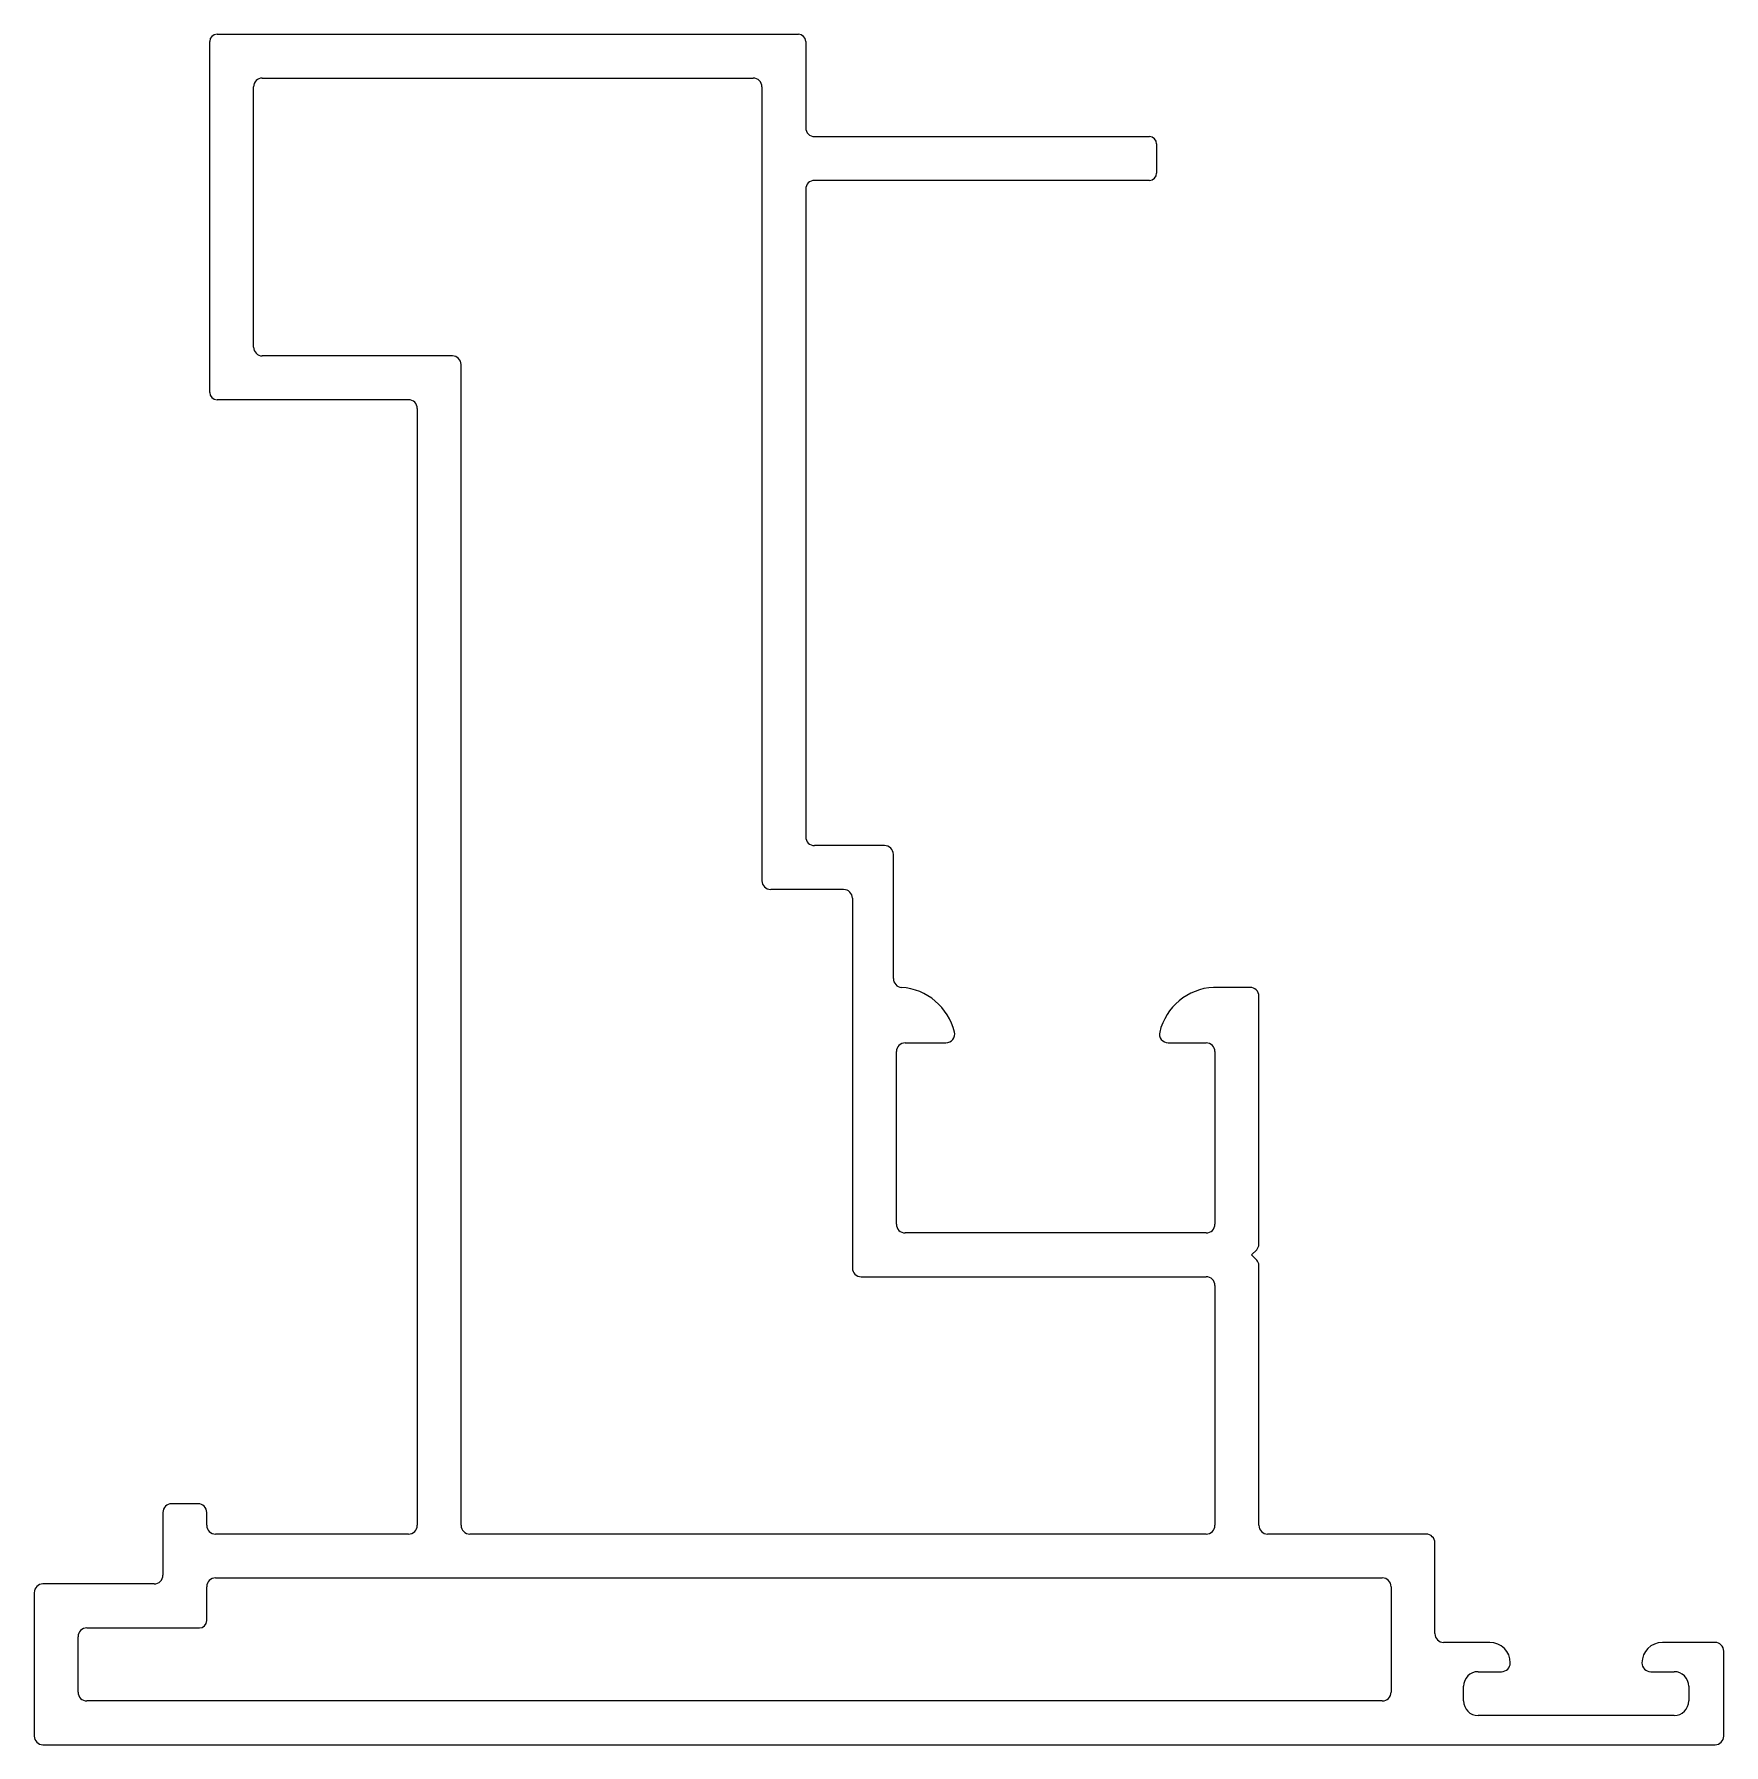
# Model space of a CAD drawing. Extents: x 836.3 to 894.1, y 453.7 to 512.2.
import ezdxf

# ---------------------------------------------------------------- set-up
doc = ezdxf.new("R2010")
doc.units = 0
doc.layers.get('0').update_dxf_attribs({"linetype": 'CONTINUOUS'})

msp = doc.modelspace()

# ---------------------------------------------------------------- linework, layer by layer
at = {"color": 0}
for p, q in [((842.34, 499.949), (842.34, 511.949)), ((842.59, 512.199), (862.474, 512.199)), ((862.724, 511.949), (862.724, 508.999)), ((843.84, 501.499), (843.84, 510.399)), ((844.14, 510.699), (860.924, 510.699)), ((861.224, 510.399), (861.224, 483.249)), ((863.024, 508.699), (874.474, 508.699)), ((874.724, 508.449), (874.724, 507.449)), ((874.474, 507.199), (863.024, 507.199)), ((862.724, 506.899), (862.724, 484.749)), ((850.638, 501.199), (844.14, 501.199)), ((850.938, 461.204), (850.938, 500.899)), ((849.138, 499.699), (842.59, 499.699)), ((849.438, 499.399), (849.438, 461.204)), ((865.419, 484.449), (863.024, 484.449)), ((865.719, 479.901), (865.719, 484.149)), ((864.019, 482.949), (861.524, 482.949)), ((864.319, 482.649), (864.319, 470.004)), ((877.919, 479.601), (876.667, 479.601)), ((878.219, 470.807), (878.219, 479.301)), ((865.822, 471.504), (865.822, 477.404)), ((866.122, 477.704), (867.519, 477.704)), ((875.119, 477.704), (876.419, 477.704)), ((876.719, 477.404), (876.719, 471.504)), ((876.419, 471.204), (866.122, 471.204)), ((877.969, 470.454), (878.146, 470.63)), ((878.146, 470.277), (877.969, 470.454)), ((878.219, 461.204), (878.219, 470.1)), ((864.619, 469.704), (876.419, 469.704)), ((876.719, 469.404), (876.719, 461.204)), ((840.739, 461.644), (840.739, 459.499)), ((841.939, 461.944), (841.039, 461.944)), ((842.239, 461.204), (842.239, 461.644)), ((849.138, 460.904), (842.539, 460.904)), ((876.419, 460.904), (851.238, 460.904)), ((883.939, 460.904), (878.519, 460.904)), ((884.239, 457.499), (884.239, 460.604)), ((842.539, 459.404), (882.439, 459.404)), ((836.339, 458.899), (836.339, 453.999)), ((840.439, 459.199), (836.639, 459.199)), ((842.239, 457.944), (842.239, 459.104)), ((882.739, 459.104), (882.739, 455.499)), ((838.139, 457.694), (841.989, 457.694)), ((837.839, 455.499), (837.839, 457.394)), ((886.119, 457.199), (884.539, 457.199)), ((893.819, 457.199), (892.019, 457.199)), ((894.119, 453.999), (894.119, 456.899)), ((885.719, 456.199), (886.519, 456.199)), ((891.619, 456.199), (892.419, 456.199)), ((882.439, 455.199), (838.139, 455.199)), ((885.219, 455.199), (885.219, 455.699)), ((892.919, 455.699), (892.919, 455.199)), ((892.419, 454.699), (885.719, 454.699)), ((836.639, 453.699), (893.819, 453.699))]:
    msp.add_line(p, q, dxfattribs=at)
for centre, radius, start, end in [((842.59, 511.949), 0.25, 90, 180), ((862.474, 511.949), 0.25, 0, 90), ((844.14, 510.399), 0.3, 90, 180), ((860.924, 510.399), 0.3, 0, 90), ((863.024, 508.999), 0.3, 180, 270), ((874.474, 508.449), 0.25, 360, 90), ((863.024, 506.899), 0.3, 90, 180), ((874.474, 507.449), 0.25, 270, 0), ((844.14, 501.499), 0.3, 180, 270), ((850.638, 500.899), 0.3, 0, 90), ((842.59, 499.949), 0.25, 180, 270), ((849.138, 499.399), 0.3, 0, 90), ((863.024, 484.749), 0.3, 180, 270), ((865.419, 484.149), 0.3, 360, 90), ((861.524, 483.249), 0.3, 180, 270), ((864.019, 482.649), 0.3, 0, 90), ((866.019, 479.901), 0.3, 180, 266.10926), ((865.862, 477.602), 2.004, 13.63021, 86.10926), ((876.771, 477.604), 2, 92.97282, 166.39104), ((877.919, 479.301), 0.3, 360, 90), ((867.519, 478.004), 0.3, 270, 13.63021), ((875.119, 478.004), 0.3, 166.39104, 270), ((866.122, 477.404), 0.3, 90, 180), ((876.419, 477.404), 0.3, 0, 90), ((866.122, 471.504), 0.3, 180, 270), ((876.419, 471.504), 0.3, 270, 0), ((877.969, 470.807), 0.25, 315, 360), ((864.619, 470.004), 0.3, 180, 270), ((877.969, 470.1), 0.25, 360, 45), ((876.419, 469.404), 0.3, 360, 90), ((841.039, 461.644), 0.3, 90, 180), ((841.939, 461.644), 0.3, 0, 90), ((842.539, 461.204), 0.3, 180, 270), ((849.138, 461.204), 0.3, 270, 0), ((851.238, 461.204), 0.3, 180, 270), ((876.419, 461.204), 0.3, 270, 360), ((878.519, 461.204), 0.3, 180, 270), ((883.939, 460.604), 0.3, 0, 90), ((840.439, 459.499), 0.3, 270, 0), ((842.539, 459.104), 0.3, 90, 180), ((882.439, 459.104), 0.3, 0, 90), ((836.639, 458.899), 0.3, 90, 180), ((838.139, 457.394), 0.3, 90, 180), ((841.989, 457.944), 0.25, 270, 360), ((884.539, 457.499), 0.3, 180, 270), ((886.119, 456.499), 0.7, 0, 90), ((892.019, 456.499), 0.7, 90, 180), ((893.819, 456.899), 0.3, 0, 90), ((886.519, 456.499), 0.3, 270, 360), ((891.619, 456.499), 0.3, 180, 270), ((885.719, 455.699), 0.5, 90, 180), ((892.419, 455.699), 0.5, 360, 90), ((838.139, 455.499), 0.3, 180, 270), ((882.439, 455.499), 0.3, 270, 360), ((885.719, 455.199), 0.5, 180, 270), ((892.419, 455.199), 0.5, 270, 0), ((836.639, 453.999), 0.3, 180, 270), ((893.819, 453.999), 0.3, 270, 0)]:
    msp.add_arc(centre, radius, start, end, dxfattribs=at)

doc.saveas('drawing.dxf')
